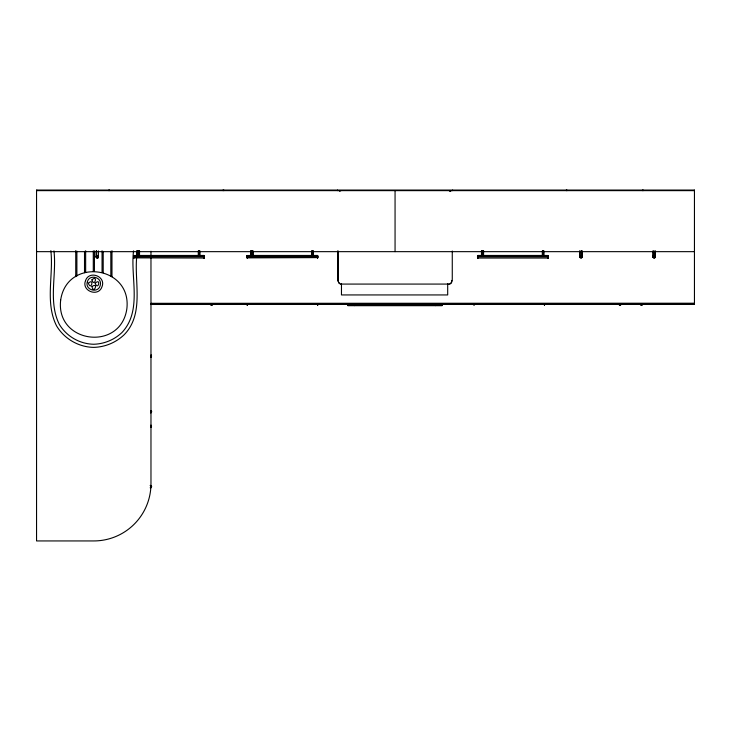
<?xml version="1.0" encoding="UTF-8"?>
<svg xmlns="http://www.w3.org/2000/svg" width="731" height="731" viewBox="0 0 731 731"><rect width="100%" height="100%" fill="white"/><g stroke="black" fill="none" stroke-linecap="round" stroke-linejoin="round"><path stroke-width="1.1" d="M452.014 280.649L451.493 282.267L452.27 279.452L452.27 251.007M137.3 255.457L133.663 255.539L133.572 257.869L203.931 258.043L204.36 257.504M250.77 255.457L247.124 255.539L247.032 257.869L317.821 257.614M317.884 304.599L317.711 305.065M477.498 256.005L477.928 255.457L542.301 255.457M477.498 257.504L477.928 258.043L547.948 258.043L548.378 257.504M544.622 304.599L544.449 305.065M133.49 256.005L204.36 256.005M246.95 256.005L317.821 255.887M96.044 256.755L97.342 255.457L98.457 256.106L98.457 257.394L97.342 258.043L96.218 257.394L96.044 256.755L97.342 255.887L98.457 257.394M96.264 250.888L96.126 256.755L96.784 257.714L97.945 257.796M98.548 256.755L97.899 257.714M151.463 356.746L151.463 355.458L150.988 357.221L151.555 356.098M151.335 356.098L150.842 356.966M151.463 411.781L150.906 412.75M150.951 412.832L151.637 411.781L150.979 410.685M150.979 427.379L151.463 425.634L150.951 427.324M151.207 426.776L150.842 425.415M151.555 426.274L150.906 427.242M151.089 487.093L150.348 485.375L151.637 486.663L150.348 487.952L151.619 486.663M579.656 256.755L580.304 255.649L581.593 255.631L582.232 256.755L581.584 257.851L580.295 257.869L579.656 256.755L581.593 255.631M579.994 250.888L579.975 257.312L581.547 257.796L582.15 256.755M580.085 256.755L580.944 257.614L582.232 256.755M653.057 256.106L653.057 257.394L654.172 258.043L655.287 257.394L655.287 256.106L654.172 255.457L653.057 256.106L654.821 255.631M652.966 256.755L653.094 250.888M653.176 256.755L654.172 255.759M655.287 256.106L654.172 257.614L653.423 256.316M655.14 257.312L655.287 256.755M133.49 256.316L204.36 256.316M246.95 256.316L317.821 256.316M477.498 256.316L548.378 256.316M449.09 284.076L450.397 283.719L451.639 282.267M96.693 257.869L96.218 257.394M212.511 304.416L211.542 305.065L210.427 304.498L212.191 304.973L212.593 304.462M618.965 304.462L619.367 304.973L621.131 304.498L620.016 305.065L619.047 304.416M477.526 255.887L548.378 256.005M450.397 283.719L451.383 282.723M96.839 255.887L96.474 257.248M204.177 257.961L203.931 255.457L139.557 255.457M212.401 304.352L211.542 304.845L210.683 304.352M150.842 412.649L151.335 411.781L150.842 410.923M151.207 487.157L150.348 487.659M150.951 487.714L151.308 486.106L150.348 485.667M548.195 257.961L548.195 255.539L544.558 255.457M579.866 250.888L579.866 256.142L581.547 255.704M580.085 256.252L580.944 255.759L581.803 256.252L581.803 257.248L580.944 257.751M655.031 257.248L653.057 257.394M654.775 257.796L655.287 257.394M620.875 304.352L620.016 304.845L619.148 304.352M642.229 304.352L641.37 304.845M641.973 304.9L642.485 304.498L641.37 305.147L640.319 304.462M339.367 191.23L340.628 190.663M151.463 411.142L151.637 411.781M653.423 257.184L653.304 256.755M654.921 256.316L655.378 256.755M210.893 304.973L212.191 304.973M654.729 257.714L653.569 257.796M619.367 304.973L620.656 304.973M640.511 304.352L640.721 304.973L642.019 304.973M641.928 304.818L640.402 304.416M150.348 487.778L150.906 487.632M340.482 190.663L341.021 190.636M36.55 190.636L694.45 190.636M450.753 191.248L449.876 190.791L450.607 191.248M36.55 251.656L694.45 251.656M253.027 255.457L317.391 255.457L317.802 257.751M96.264 256.142L98.42 256.142L98.42 250.888M579.866 256.142L582.022 256.142L582.022 250.888M655.25 256.142L653.094 256.142L654.172 255.64L655.14 256.197L655.25 250.888M133.49 256.755L204.36 256.755M246.95 256.755L317.821 256.755M477.498 256.755L548.378 256.755M337.85 279.452L338.106 280.649L337.85 250.989M337.95 280.649L338.234 281.225M339.358 283.454C337.247 279.946 339.577 284.779 341.021 284.076M340.874 284.076L449.245 284.076M150.97 303.338L694.45 303.338M150.97 303.529L694.45 303.429M150.97 303.721L694.45 303.63M150.97 303.813L694.45 303.813M150.97 303.904L694.45 303.986M150.97 304.142L694.45 304.069M150.97 304.324L694.45 304.206M150.97 304.471L694.45 304.37M347.828 305.147L442.1 305.147M347.828 305.503L442.1 305.503M474.044 304.489L474.181 305.147L474.181 304.498M247.188 305.065L247.014 304.599M449.09 190.636L449.638 190.672M97.899 255.786L96.373 256.197L96.391 250.888M97.342 255.759L98.201 256.252L98.201 257.248L96.839 257.614M150.348 485.457L150.951 485.612M449.483 190.672L450.022 190.791M654.665 255.887L655.168 256.755M653.615 257.714L653.057 256.755M581.501 255.786L582.059 256.755M580.451 257.614L579.948 256.755M97.945 255.704L98.457 256.755M151.463 355.458L150.988 354.983L151.39 355.494M150.906 410.822L151.555 411.781M151.463 425.634L150.988 425.159L151.463 426.274M96.912 256.005L97.342 255.887M97.981 257.869L97.342 258.043M338.078 281.225L338.407 281.764M151.308 355.54L151.463 356.098M694.45 304.462L694.45 190.06L36.55 190.06L36.55 540.94L93.76 540.94A57.21 57.21 0 0 0 150.97 483.73L150.97 257.221M694.276 190.06L694.276 190.636M654.875 250.888L654.875 256.142M653.222 250.888L653.222 256.142M643.134 190.06L643.134 190.636M642.704 190.06L642.704 190.636M581.894 250.888L581.894 256.142M581.648 250.888L581.648 256.142M566.936 190.06L566.936 190.636M566.306 190.06L566.306 190.636M548.351 255.759L548.351 257.751M548.076 255.484L548.076 258.025M547.948 255.457L547.948 258.043M544.604 304.352L544.54 304.973M544.33 304.489L544.33 305.129M543.919 250.888L543.919 256.142M543.553 250.888L543.553 256.142M543.179 250.888L543.179 256.142M542.822 250.888L542.822 256.142M542.53 250.888L542.53 256.142M542.338 250.888L542.338 256.142M483.602 250.888L483.529 256.142M483.346 250.888L483.346 256.142M483.054 250.888L483.054 256.142M482.698 250.888L482.698 256.142M482.314 250.888L482.314 256.142M481.957 250.888L481.957 256.142M481.665 250.888L481.665 256.142M481.482 250.888L481.482 256.142M477.928 255.457L477.928 258.043M477.8 255.484L477.8 258.025M477.681 255.539L477.681 257.961M477.526 255.759L477.526 257.751M473.77 304.352L473.834 304.973M452.644 190.06L452.644 190.636M447.692 283.591L447.692 294.94L341.468 294.94L341.468 283.591M435.512 304.672L435.512 305.631M395.06 190.636L395.06 251.656M354.416 304.672L354.416 305.631M337.996 250.989L337.996 279.452M337.466 190.06L337.466 190.636M317.866 304.352L317.802 304.973M317.647 255.539L317.647 257.961M317.528 255.484L317.528 258.025M317.592 304.489L317.592 305.129M317.391 255.457L317.391 258.043M313.361 250.888L313.361 256.142M313.005 250.888L313.005 256.142M312.63 250.888L312.63 256.142M312.274 250.888L312.274 256.142M311.982 250.888L311.982 256.142M311.726 250.888L311.79 256.142M252.981 250.888L252.981 256.142M252.789 250.888L252.789 256.142M252.506 250.888L252.506 256.142M252.149 250.888L252.149 256.142M251.766 250.888L251.766 256.142M251.409 250.888L251.409 256.142M251.117 250.888L251.117 256.142M250.925 250.888L250.925 256.142M250.861 250.888L250.861 256.142M247.38 255.457L247.38 258.043M247.306 304.489L247.306 305.129M247.242 255.484L247.242 258.025M247.032 255.64L247.032 257.869M247.032 304.352L247.096 304.973M223.814 190.06L223.814 190.636M223.046 190.06L223.046 190.636M204.342 255.759L204.342 257.751M204.059 255.484L204.059 258.025M203.931 255.457L203.931 258.043M199.901 250.888L199.901 256.142M199.545 250.888L199.545 256.142M199.161 250.888L199.161 256.142M198.805 250.888L198.805 256.142M198.512 250.888L198.512 256.142M198.329 250.888L198.329 256.142M150.97 251.226L150.97 255.759M139.52 250.888L139.52 256.142M139.329 250.888L139.329 256.142M139.036 250.888L139.036 256.142M138.68 250.888L138.68 256.142M138.305 250.888L138.305 256.142M137.949 250.888L137.949 256.142M137.656 250.888L137.656 256.142M137.465 250.888L137.465 256.142M136.67 250.632L136.67 255.119M136.67 257.367C134.321 282.833 144.299 314.22 124.096 334.816C115.863 342.592 105.081 347.061 93.76 347.38C78.656 347.134 64.374 338.882 56.598 325.935C44.838 302.707 53.646 275.404 50.85 250.632M133.91 255.457L133.91 258.043M133.782 255.484L133.782 258.025M133.563 250.879C130.136 277.488 142.563 310.648 121.885 332.605C114.246 339.805 104.25 343.945 93.76 344.255C79.752 344.018 66.521 336.379 59.312 324.363C48.008 301.665 56.817 275.03 53.957 250.879M111.971 250.706L111.971 276.793M110.829 251.245L110.829 276.135M109.394 190.06L109.394 190.636M108.773 190.06L108.773 190.636M103.199 251.418L103.199 272.754M102.057 250.779L102.057 272.444M96.638 250.888L96.638 256.142M94.427 250.879L94.427 271.393M93.285 250.87L93.285 271.393M85.655 250.733L85.655 272.398M84.513 251.373L84.513 272.7M76.883 251.144L76.883 276.016M75.741 250.596L75.741 276.665M36.788 190.06L36.788 190.636M60.682 300.021C55.373 343.287 120.505 352.059 126.829 308.93C132.147 265.673 67.014 256.892 60.682 300.021M95.213 283.281C98.155 291.45 101.344 277.14 95.213 283.281M88.369 283.244C91.128 291.477 94.646 277.241 88.369 283.244M91.905 279.863C94.591 288.115 98.228 273.915 91.905 279.863M87.309 281.974C84.787 290.17 98.31 293.78 100.211 285.41C102.733 277.213 89.209 273.604 87.309 281.974M85.545 280.613C81.187 291.011 98.411 297.471 101.974 286.771C106.333 276.373 89.109 269.913 85.545 280.613M91.987 286.543C93.495 295.096 99.087 281.545 91.987 286.543M442.1 304.672L347.828 304.672L347.828 305.631L442.1 305.631L442.1 304.672"/></g></svg>
